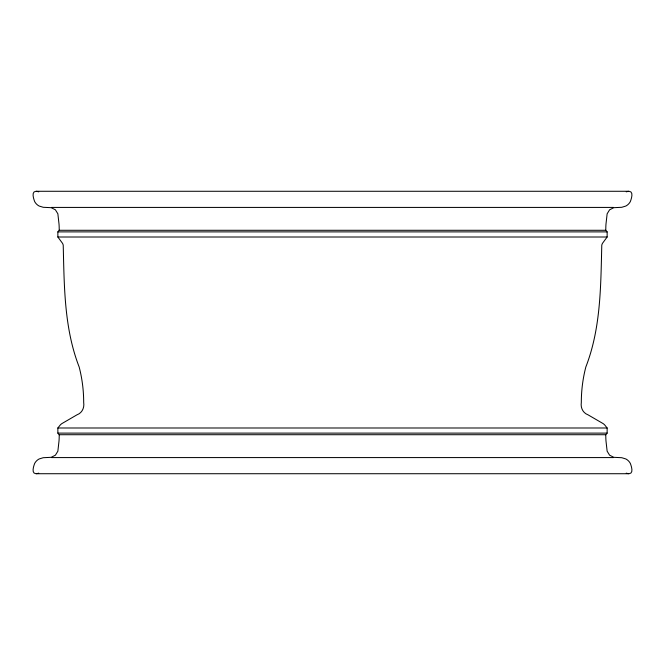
<?xml version="1.0" encoding="UTF-8"?>
<svg xmlns="http://www.w3.org/2000/svg" width="665" height="665" viewBox="0 0 665 665"><rect width="100%" height="100%" fill="white"/><g stroke="black" fill="none" stroke-linecap="round" stroke-linejoin="round"><path stroke-width="1" d="M59.21 434.719L59.202 436.514A66.783 66.783 0 0 1 59.01 440.978L57.863 451.202L55.386 455.209L51.18 457.32L43.208 457.711L39.11 458.983A10.79 10.79 0 0 0 34.655 463.447C33.674 466.049 31.047 473.497 35.943 473.721L629.057 473.721C633.953 473.497 631.326 466.049 630.345 463.447A10.79 10.79 0 0 0 625.89 458.983L621.792 457.711L613.82 457.32L609.614 455.209L607.137 451.202L605.99 440.978A66.783 66.783 0 0 1 605.798 436.514L605.79 434.719L607.137 433.115L607.137 427.994L604.776 425.035A9.726 9.726 0 0 0 603.105 423.588L588.043 414.835C582.856 412.973 580.462 407.687 581.318 402.433A141.221 141.221 0 0 1 585.832 366.997C600.927 328.136 600.728 286.15 601.783 245.152A8.919 8.919 0 0 1 602.432 243.398L607.137 237.006L607.137 231.886L605.79 230.281L605.798 228.486A66.783 66.783 0 0 1 605.99 224.022L607.137 213.798L609.614 209.791L613.82 207.68L621.792 207.289L625.89 206.017A10.79 10.79 0 0 0 630.345 201.553C631.326 198.951 633.953 191.503 629.057 191.279L35.943 191.279C31.047 191.503 33.674 198.951 34.655 201.553A10.79 10.79 0 0 0 39.11 206.017L43.208 207.289L51.18 207.68L55.386 209.791L57.863 213.798L59.01 224.022A66.783 66.783 0 0 1 59.202 228.486L59.21 230.281L57.863 231.886L57.863 237.006L62.568 243.398A8.919 8.919 0 0 1 63.217 245.152C64.272 286.15 64.073 328.136 79.168 366.997A141.221 141.221 0 0 1 83.682 402.433C84.538 407.687 82.144 412.973 76.957 414.835L61.895 423.588A9.726 9.726 0 0 0 60.224 425.035L57.863 427.994L57.863 433.115L59.21 434.719L605.79 434.719M38.736 473.156L36.608 473.721M626.264 191.844L628.392 191.279M51.529 207.422L613.471 207.422M59.21 230.281L605.79 230.281M57.863 231.886L607.137 231.886M57.863 237.006L607.137 237.006M57.863 427.994L607.137 427.994M57.863 433.115L607.137 433.115M51.529 457.578L613.471 457.578M36.608 191.279L38.736 191.844M628.392 473.721L626.264 473.156"/></g></svg>
